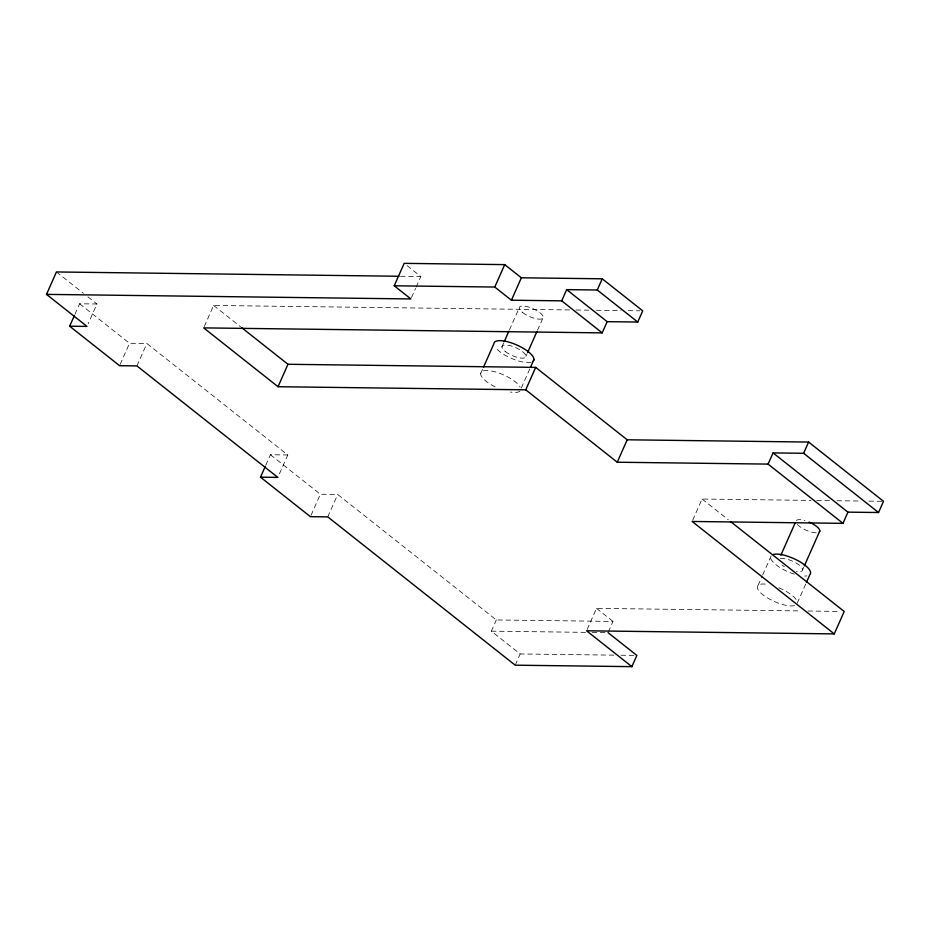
<?xml version="1.0" encoding="UTF-8"?>
<svg xmlns="http://www.w3.org/2000/svg" width="930" height="930" viewBox="0 0 930 930"><rect width="100%" height="100%" fill="white"/><g stroke="black" fill="none" stroke-linecap="round" stroke-linejoin="round"><path stroke-width="0.7" stroke-dasharray="4.65 3.49" d="M74.923 314.328L79.596 303.773L96.941 303.994L88.164 323.779M120.168 364.386L129.526 343.275L146.87 343.496L287.777 454.968L277.838 477.392M136.931 365.92L146.87 343.496M204.263 326.57L213.609 305.459L570.241 309.934M265.759 465.302L270.432 454.747L287.777 454.968M311.015 515.36L320.362 494.249L337.706 494.469L496.329 619.961L612.998 621.414L608.58 631.389M411.467 297.635L415.559 288.393M416.152 287.079L420.825 276.524L404.178 263.353M327.767 516.894L337.706 494.469M480.659 373.616L482.972 368.408M501.921 346.867L503.653 342.961M509.419 329.952L519.219 307.842M525.95 356.329L527.112 353.726M537.482 330.313L543.248 317.316M521.288 388.089L529.926 368.582M613.8 655.139L520.172 653.964L491.354 631.168L496.329 619.961M515.197 665.183L520.172 653.964M587.156 629.482L596.502 608.371L800.742 610.929M692.722 520.149L702.08 499.038L810.937 500.398M758.066 585.435L762.1 576.333M762.67 575.031L771.319 555.524A21.669 7.196 23.9 0 0 795.569 574.531M802.613 569.799L803.764 567.207M797.208 603.21L805.857 583.715M400.505 276.268L420.825 276.524M576.042 310.004L589.097 310.167M596.339 310.26L620.984 310.562M628.238 310.655L639.828 310.806M816.738 500.48L829.804 500.642M837.058 500.735L860.273 501.026M868.992 501.131L883.5 501.317M807.984 611.022L839.86 611.417M491.354 631.168L586.423 632.365M592.189 632.435L606.592 632.621M620.996 655.231L633.958 655.394M702.08 499.038L728.237 519.731M213.609 305.459L240.649 326.849M596.502 608.371L612.998 621.414M56.439 271.955L83.433 293.31M87.932 296.879L96.941 303.994M79.596 303.773L129.526 343.275M270.432 454.747L320.362 494.249M806.88 575.891A21.669 7.196 23.9 0 1 804.601 576.042M780.317 558.686A13.008 4.325 23.9 0 1 799.265 565.173A13.008 4.325 23.9 0 1 796.394 571.404M784.385 566.672A13.008 4.325 23.9 0 1 781.932 564.963M519.928 391.088A21.669 7.196 23.9 0 1 510.349 392.053M495.109 386.834A21.669 7.196 23.9 0 1 486.82 370.524A21.669 7.196 23.9 0 1 520.137 387.147M531.077 362.247A21.669 7.196 23.9 0 1 511.779 358.515A21.669 7.196 23.9 0 1 494.981 346.797M816.133 532.82A13.008 4.325 23.9 0 1 797.289 524.427M796.266 520.475A13.008 4.325 23.9 0 1 804.938 520.579M794.58 605.593A21.669 7.196 23.9 0 1 763.03 594.898A21.669 7.196 23.9 0 1 767.529 584.389M778.875 587.795A21.669 7.196 23.9 0 1 796.754 600.524M522.555 312.468A13.008 4.325 23.9 0 0 542.771 318.339A13.008 4.325 23.9 0 0 528.356 306.935A13.008 4.325 23.9 0 0 522.555 312.468M505.269 351.494A13.008 4.325 23.9 0 0 525.485 357.353A13.008 4.325 23.9 0 0 511.07 345.948A13.008 4.325 23.9 0 0 505.269 351.494"/><path stroke-width="1.4" d="M74.33 315.654L69.657 326.209L87.002 326.418L46.5 294.38L56.439 271.955L399.051 276.257M278.035 386.717L287.975 364.281L535.68 367.385L627.192 439.785L808.612 442.064L883.5 501.317L878.536 512.523L847.939 512.139L773.051 452.898L768.075 464.105L617.253 462.222L525.741 389.821L278.035 386.717L203.67 327.883L602.198 332.882L607.174 321.664L637.759 322.047L642.735 310.841L602.233 278.802L521.358 277.791L504.723 264.62L404.178 263.353L394.239 285.789L410.886 298.949L46.5 294.38M608.034 632.633L636.841 655.429L631.877 666.647L515.197 665.183L327.767 516.894L310.422 516.685L260.493 477.183L265.178 466.627M394.239 285.789L494.783 287.045L504.723 264.62M494.783 287.045L511.419 300.216L521.358 277.791M483.542 367.118L493.911 343.705A21.669 7.196 23.9 0 1 516.964 345.065A21.669 7.196 23.9 0 1 533.181 361.189M504.234 341.659L508.838 331.254M527.682 352.424L536.901 331.615M530.507 367.28L533.96 359.48M511.419 300.216L561.708 300.843L566.672 289.625L597.269 290.009L637.759 322.047M525.741 389.821L535.68 367.385M597.269 290.009L602.233 278.802M617.253 462.222L627.192 439.785M773.051 452.898L803.636 453.282L808.612 442.064M780.886 555.163L795.22 522.8M804.334 565.917L819.83 530.96M806.426 582.413L809.89 574.612A21.669 7.196 23.9 0 0 798.475 560.941A21.669 7.196 23.9 0 0 773.365 554.443M730.503 521.521L844.208 611.475L834.268 633.9L692.141 521.463L842.975 523.358L847.939 512.139M260.493 477.183L277.838 477.392L136.931 365.92L119.586 365.699L69.657 326.209M834.268 633.9L586.563 630.796L631.877 666.647M803.636 453.282L878.536 512.523M566.672 289.625L607.174 321.664M561.708 300.843L602.198 332.882M768.075 464.105L842.975 523.358M241.777 327.744L287.975 364.281M809.1 522.079A13.008 4.325 23.9 0 1 819.353 531.983"/></g></svg>
